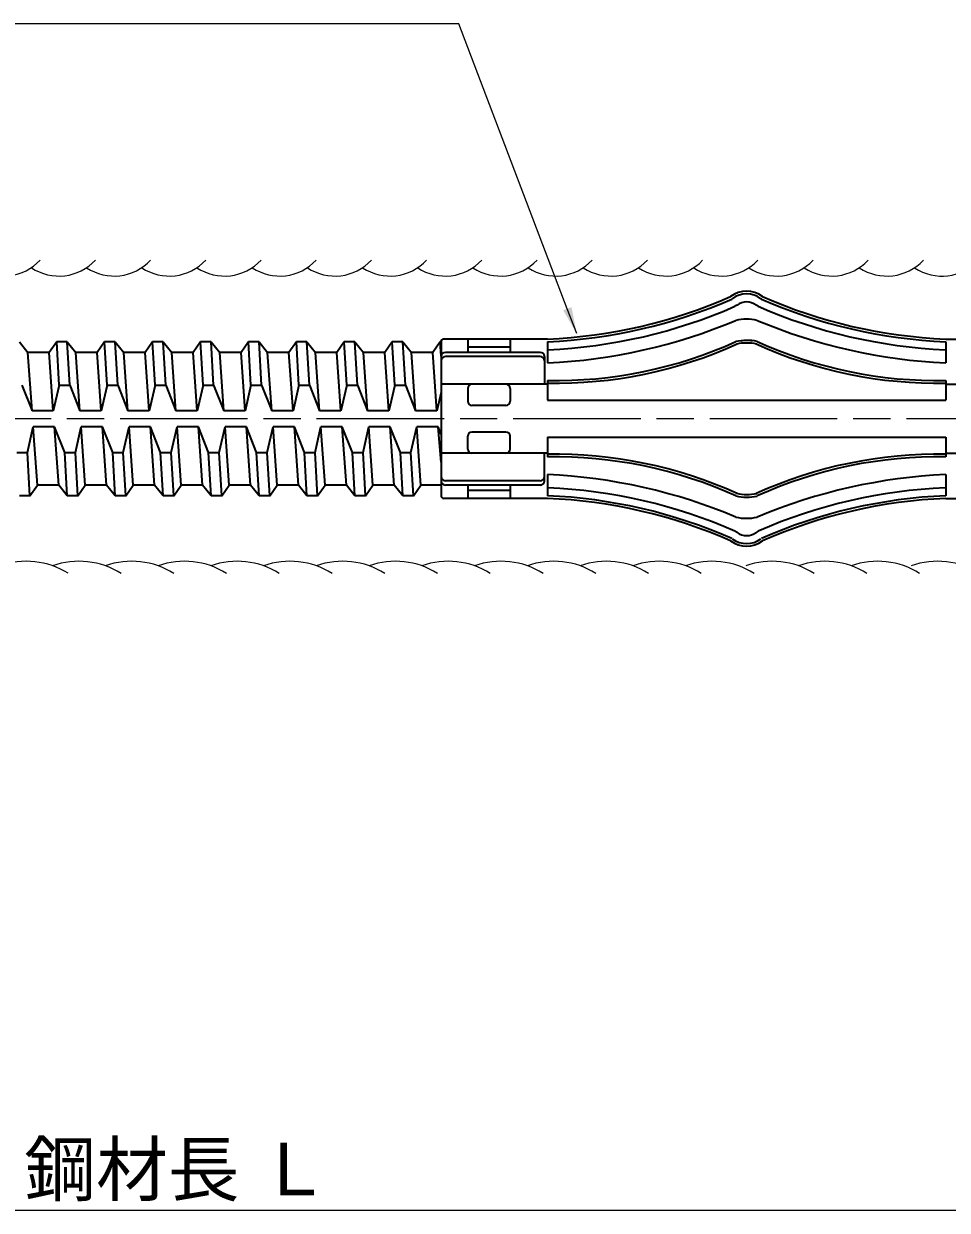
# Model space of a CAD drawing. Units: millimetres at full size, sheet at 1:2; details may follow other scales. Extents: x 1717 to 3399, y 1038 to 2226.
# Drawn here: x 2616.4 to 2790.3, y 1749.6 to 1973 of the extents above; entities that cross this region are included whole.
import ezdxf
from ezdxf.enums import TextEntityAlignment as Align

# ---------------------------------------------------------------- set-up
doc = ezdxf.new("R2010")
doc.units = ezdxf.units.MM
doc.header["$LTSCALE"] = 2
doc.linetypes.add('CHAIN', pattern=[18.5, 12, -1.5, 3.5, -1.5])
for name, color, linetype, lineweight in [('1 外形線', 7, 'Continuous', 35), ('2 細い実線', 3, 'Continuous', 20), ('4中心線', 1, 'CHAIN', 15), ('6寸法線', 4, 'Continuous', 13)]:
    doc.layers.add(name, color=color, linetype=linetype, lineweight=lineweight)
doc.styles.add('ＭＳ Ｐゴシック', font='')
doc.styles.get('ＭＳ Ｐゴシック').set_extended_font_data('MS PGothic')

# ---------------------------------------------------------------- blocks, each defined once
blk = doc.blocks.new('filled_arrow')
at = {"color": 0, "linetype": 'Continuous', "lineweight": -2}
blk.add_solid([(7.5, 1.25), (0, 0), (7.5, -1.25)], dxfattribs=at)

msp = doc.modelspace()

# ---------------------------------------------------------------- linework, layer by layer
at = {"layer": '1 外形線'}
for p, q in [((2749.777, 1921.262), (2749.678, 1921.204)), ((2750.677, 1920.062), (2750.281, 1919.831)), ((2754.673, 1919.831), (2754.277, 1920.062)), ((2755.276, 1921.204), (2755.177, 1921.262)), ((2615.591, 1913.159), (2617.208, 1911.16)), ((2622.615, 1913.159), (2621.221, 1911.16)), ((2623.09, 1904.995), (2622.615, 1913.159)), ((2624.615, 1913.159), (2622.615, 1913.159)), ((2625.09, 1904.995), (2624.615, 1913.159)), ((2624.615, 1913.159), (2626.231, 1911.16)), ((2631.639, 1913.158), (2630.245, 1911.16)), ((2633.639, 1913.159), (2631.639, 1913.158)), ((2632.114, 1904.995), (2631.639, 1913.158)), ((2633.639, 1913.159), (2635.255, 1911.159)), ((2634.114, 1904.995), (2633.639, 1913.158)), ((2640.663, 1913.158), (2639.269, 1911.159)), ((2642.662, 1913.159), (2640.663, 1913.158)), ((2641.138, 1904.995), (2640.663, 1913.158)), ((2642.662, 1913.159), (2644.279, 1911.159)), ((2643.138, 1904.994), (2642.662, 1913.158)), ((2649.686, 1913.158), (2648.293, 1911.159)), ((2651.686, 1913.158), (2649.686, 1913.158)), ((2650.161, 1904.995), (2649.686, 1913.158)), ((2652.161, 1904.994), (2651.686, 1913.158)), ((2651.686, 1913.158), (2653.303, 1911.159)), ((2658.71, 1913.158), (2657.317, 1911.159)), ((2659.185, 1904.995), (2658.71, 1913.158)), ((2660.71, 1913.158), (2658.71, 1913.158)), ((2661.185, 1904.994), (2660.71, 1913.158)), ((2660.71, 1913.158), (2662.327, 1911.159)), ((2667.734, 1913.158), (2666.34, 1911.159)), ((2668.209, 1904.994), (2667.734, 1913.158)), ((2669.734, 1913.158), (2667.734, 1913.158)), ((2670.209, 1904.994), (2669.734, 1913.158)), ((2669.734, 1913.158), (2671.351, 1911.159)), ((2676.758, 1913.157), (2675.364, 1911.159)), ((2677.233, 1904.994), (2676.758, 1913.157)), ((2678.758, 1913.157), (2676.758, 1913.157)), ((2679.233, 1904.994), (2678.758, 1913.157)), ((2678.758, 1913.157), (2680.375, 1911.158)), ((2685.782, 1913.157), (2684.388, 1911.158)), ((2686.257, 1904.994), (2685.782, 1913.157)), ((2687.782, 1913.157), (2685.782, 1913.157)), ((2688.257, 1904.994), (2687.782, 1913.157)), ((2687.782, 1913.157), (2689.399, 1911.158)), ((2694.805, 1913.157), (2693.412, 1911.158)), ((2694.976, 1910.443), (2694.805, 1913.157)), ((2695.147, 1913.157), (2694.805, 1913.157)), ((2694.977, 1913.162), (2694.977, 1884.162)), ((2714.977, 1913.662), (2695.477, 1913.662)), ((2699.977, 1913.662), (2699.977, 1911.162)), ((2707.977, 1913.662), (2707.977, 1911.162)), ((2714.977, 1913.162), (2714.977, 1909.17)), ((2714.977, 1913.162), (2714.977, 1910.362)), ((2789.977, 1913.662), (2809.477, 1913.662)), ((2789.977, 1913.162), (2789.977, 1909.17)), ((2621.221, 1911.16), (2617.208, 1911.16)), ((2617.972, 1900.146), (2617.208, 1911.16)), ((2621.985, 1900.146), (2621.221, 1911.16)), ((2630.245, 1911.16), (2626.231, 1911.16)), ((2626.996, 1900.145), (2626.231, 1911.16)), ((2631.009, 1900.145), (2630.245, 1911.16)), ((2639.269, 1911.159), (2635.255, 1911.159)), ((2636.02, 1900.145), (2635.255, 1911.159)), ((2640.033, 1900.145), (2639.269, 1911.159)), ((2648.293, 1911.159), (2644.279, 1911.159)), ((2645.043, 1900.145), (2644.279, 1911.159)), ((2649.057, 1900.145), (2648.293, 1911.159)), ((2657.317, 1911.159), (2653.303, 1911.159)), ((2654.067, 1900.145), (2653.303, 1911.159)), ((2658.081, 1900.145), (2657.317, 1911.159)), ((2666.34, 1911.159), (2662.327, 1911.159)), ((2663.091, 1900.145), (2662.327, 1911.159)), ((2667.105, 1900.145), (2666.34, 1911.159)), ((2675.364, 1911.159), (2671.351, 1911.159)), ((2672.115, 1900.144), (2671.351, 1911.159)), ((2676.129, 1900.144), (2675.364, 1911.159)), ((2684.388, 1911.158), (2680.375, 1911.158)), ((2681.139, 1900.144), (2680.375, 1911.158)), ((2685.153, 1900.144), (2684.388, 1911.158)), ((2693.412, 1911.158), (2689.399, 1911.158)), ((2690.163, 1900.144), (2689.399, 1911.158)), ((2694.176, 1900.144), (2693.412, 1911.158)), ((2713.626, 1911.162), (2695.777, 1911.162)), ((2713.545, 1910.362), (2695.777, 1910.362)), ((2707.977, 1912.162), (2699.977, 1912.162)), ((2714.439, 1910.362), (2714.439, 1905.162)), ((2715.061, 1911.664), (2714.977, 1911.66)), ((2714.977, 1910.362), (2714.977, 1909.17)), ((2714.977, 1905.862), (2714.977, 1905.162)), ((2789.977, 1905.862), (2789.977, 1905.162)), ((2616.066, 1904.995), (2617.972, 1900.146)), ((2623.09, 1904.995), (2621.985, 1900.146)), ((2623.09, 1904.995), (2625.09, 1904.995)), ((2625.09, 1904.995), (2626.996, 1900.145)), ((2632.114, 1904.995), (2631.009, 1900.145)), ((2632.114, 1904.995), (2634.114, 1904.995)), ((2634.114, 1904.995), (2636.02, 1900.145)), ((2641.138, 1904.995), (2640.033, 1900.145)), ((2641.138, 1904.995), (2643.138, 1904.994)), ((2643.138, 1904.994), (2645.043, 1900.145)), ((2650.161, 1904.995), (2649.057, 1900.145)), ((2650.161, 1904.995), (2652.161, 1904.994)), ((2652.161, 1904.994), (2654.067, 1900.145)), ((2659.185, 1904.995), (2658.081, 1900.145)), ((2659.185, 1904.995), (2661.185, 1904.994)), ((2661.185, 1904.994), (2663.091, 1900.145)), ((2668.209, 1904.994), (2667.105, 1900.145)), ((2668.209, 1904.994), (2670.209, 1904.994)), ((2670.209, 1904.994), (2672.115, 1900.144)), ((2677.233, 1904.994), (2676.129, 1900.144)), ((2677.233, 1904.994), (2679.233, 1904.994)), ((2679.233, 1904.994), (2681.139, 1900.144)), ((2686.257, 1904.994), (2685.153, 1900.144)), ((2686.257, 1904.994), (2688.257, 1904.994)), ((2688.257, 1904.994), (2690.163, 1900.144)), ((2694.976, 1903.657), (2694.176, 1900.144)), ((2714.977, 1905.162), (2694.977, 1905.162)), ((2699.977, 1904.362), (2699.977, 1901.962)), ((2707.177, 1905.162), (2700.777, 1905.162)), ((2707.977, 1904.362), (2707.977, 1901.962)), ((2714.977, 1905.162), (2714.977, 1902.162)), ((2789.977, 1905.162), (2809.977, 1905.162)), ((2789.977, 1905.162), (2789.977, 1902.162)), ((2714.977, 1902.162), (2789.977, 1902.162)), ((2621.985, 1900.146), (2617.972, 1900.146)), ((2631.009, 1900.145), (2626.996, 1900.145)), ((2640.033, 1900.145), (2636.02, 1900.145)), ((2649.057, 1900.145), (2645.043, 1900.145)), ((2658.081, 1900.145), (2654.067, 1900.145)), ((2667.105, 1900.145), (2663.091, 1900.145)), ((2676.129, 1900.144), (2672.115, 1900.144)), ((2685.153, 1900.144), (2681.139, 1900.144)), ((2694.176, 1900.144), (2690.163, 1900.144)), ((2707.177, 1901.162), (2700.777, 1901.162)), ((2617.115, 1892.296), (2618.22, 1897.146)), ((2618.984, 1886.159), (2618.22, 1897.146)), ((2622.233, 1897.146), (2618.22, 1897.146)), ((2624.139, 1892.295), (2622.233, 1897.146)), ((2622.997, 1886.159), (2622.233, 1897.146)), ((2626.139, 1892.296), (2627.244, 1897.146)), ((2631.257, 1897.146), (2627.244, 1897.146)), ((2628.008, 1886.159), (2627.244, 1897.146)), ((2633.163, 1892.296), (2631.257, 1897.146)), ((2632.021, 1886.159), (2631.257, 1897.146)), ((2635.163, 1892.296), (2636.267, 1897.146)), ((2637.032, 1886.159), (2636.267, 1897.146)), ((2640.281, 1897.145), (2636.267, 1897.146)), ((2641.045, 1886.159), (2640.281, 1897.145)), ((2642.187, 1892.295), (2640.281, 1897.145)), ((2644.187, 1892.295), (2645.291, 1897.145)), ((2646.055, 1886.159), (2645.291, 1897.145)), ((2649.305, 1897.145), (2645.291, 1897.145)), ((2650.069, 1886.159), (2649.305, 1897.145)), ((2651.21, 1892.295), (2649.305, 1897.145)), ((2653.211, 1892.295), (2654.315, 1897.145)), ((2655.079, 1886.158), (2654.315, 1897.145)), ((2658.329, 1897.145), (2654.315, 1897.145)), ((2659.093, 1886.158), (2658.329, 1897.145)), ((2660.234, 1892.294), (2658.329, 1897.145)), ((2662.235, 1892.295), (2663.339, 1897.145)), ((2664.103, 1886.158), (2663.339, 1897.145)), ((2667.353, 1897.145), (2663.339, 1897.145)), ((2668.117, 1886.158), (2667.353, 1897.145)), ((2669.258, 1892.294), (2667.353, 1897.145)), ((2671.258, 1892.295), (2672.363, 1897.145)), ((2673.127, 1886.158), (2672.363, 1897.145)), ((2676.377, 1897.145), (2672.363, 1897.145)), ((2678.282, 1892.294), (2676.376, 1897.144)), ((2677.141, 1886.158), (2676.377, 1897.145)), ((2680.282, 1892.295), (2681.387, 1897.144)), ((2682.151, 1886.158), (2681.387, 1897.144)), ((2685.4, 1897.144), (2681.387, 1897.144)), ((2686.165, 1886.158), (2685.4, 1897.144)), ((2687.306, 1892.294), (2685.4, 1897.144)), ((2689.306, 1892.294), (2690.411, 1897.144)), ((2691.175, 1886.158), (2690.411, 1897.144)), ((2694.424, 1897.144), (2690.411, 1897.144)), ((2694.977, 1895.738), (2694.424, 1897.144)), ((2694.977, 1890.454), (2694.424, 1897.144)), ((2699.977, 1892.962), (2699.977, 1895.362)), ((2707.177, 1896.162), (2700.777, 1896.162)), ((2707.977, 1892.962), (2707.977, 1895.362)), ((2714.977, 1895.162), (2789.977, 1895.162)), ((2714.977, 1895.162), (2714.977, 1891.462)), ((2789.977, 1895.162), (2789.977, 1891.462)), ((2615.115, 1892.295), (2617.115, 1892.296)), ((2617.59, 1884.16), (2617.115, 1892.296)), ((2624.139, 1892.295), (2626.139, 1892.296)), ((2624.614, 1884.16), (2624.139, 1892.296)), ((2626.614, 1884.161), (2626.139, 1892.296)), ((2633.163, 1892.296), (2635.163, 1892.296)), ((2633.638, 1884.16), (2633.163, 1892.296)), ((2635.638, 1884.16), (2635.163, 1892.296)), ((2642.662, 1884.16), (2642.187, 1892.296)), ((2642.187, 1892.295), (2644.187, 1892.295)), ((2644.662, 1884.16), (2644.187, 1892.295)), ((2651.686, 1884.16), (2651.21, 1892.295)), ((2651.21, 1892.295), (2653.211, 1892.295)), ((2653.686, 1884.16), (2653.211, 1892.295)), ((2660.234, 1892.294), (2662.235, 1892.295)), ((2660.709, 1884.159), (2660.234, 1892.294)), ((2662.709, 1884.159), (2662.235, 1892.295)), ((2669.258, 1892.294), (2671.258, 1892.295)), ((2669.733, 1884.159), (2669.258, 1892.294)), ((2671.733, 1884.159), (2671.258, 1892.295)), ((2678.282, 1892.294), (2680.282, 1892.295)), ((2678.757, 1884.159), (2678.282, 1892.294)), ((2680.757, 1884.159), (2680.282, 1892.295)), ((2687.781, 1884.159), (2687.306, 1892.294)), ((2687.306, 1892.294), (2689.306, 1892.294)), ((2689.781, 1884.159), (2689.306, 1892.294)), ((2714.977, 1892.162), (2694.977, 1892.162)), ((2707.177, 1892.162), (2700.777, 1892.162)), ((2714.439, 1886.962), (2714.439, 1892.162)), ((2789.977, 1892.162), (2809.977, 1892.162)), ((2714.977, 1888.154), (2714.977, 1884.162)), ((2789.977, 1888.154), (2789.977, 1884.162)), ((2617.59, 1884.16), (2618.984, 1886.159)), ((2622.997, 1886.159), (2618.984, 1886.159)), ((2624.614, 1884.16), (2622.997, 1886.159)), ((2626.614, 1884.161), (2628.008, 1886.159)), ((2632.021, 1886.159), (2628.008, 1886.159)), ((2633.638, 1884.16), (2632.021, 1886.159)), ((2635.638, 1884.16), (2637.032, 1886.159)), ((2641.045, 1886.159), (2637.032, 1886.159)), ((2642.662, 1884.16), (2641.045, 1886.159)), ((2644.662, 1884.16), (2646.055, 1886.159)), ((2650.069, 1886.159), (2646.055, 1886.159)), ((2651.686, 1884.16), (2650.069, 1886.159)), ((2653.686, 1884.16), (2655.079, 1886.158)), ((2659.093, 1886.158), (2655.079, 1886.158)), ((2660.709, 1884.159), (2659.093, 1886.158)), ((2662.709, 1884.159), (2664.103, 1886.158)), ((2668.117, 1886.158), (2664.103, 1886.158)), ((2669.733, 1884.159), (2668.117, 1886.158)), ((2671.733, 1884.159), (2673.127, 1886.158)), ((2677.141, 1886.158), (2673.127, 1886.158)), ((2678.757, 1884.159), (2677.141, 1886.158)), ((2680.757, 1884.159), (2682.151, 1886.158)), ((2686.165, 1886.158), (2682.151, 1886.158)), ((2687.781, 1884.159), (2686.165, 1886.158)), ((2689.781, 1884.159), (2691.175, 1886.158)), ((2694.977, 1886.157), (2691.175, 1886.158)), ((2713.594, 1886.962), (2695.777, 1886.962)), ((2713.724, 1886.162), (2695.777, 1886.162)), ((2699.977, 1886.162), (2699.977, 1883.662)), ((2707.977, 1886.162), (2707.977, 1883.662)), ((2617.59, 1884.16), (2615.59, 1884.161)), ((2626.614, 1884.161), (2624.614, 1884.16)), ((2635.638, 1884.16), (2633.638, 1884.16)), ((2644.662, 1884.16), (2642.662, 1884.16)), ((2653.686, 1884.16), (2651.686, 1884.16)), ((2662.709, 1884.159), (2660.709, 1884.159)), ((2671.733, 1884.159), (2669.733, 1884.159)), ((2680.757, 1884.159), (2678.757, 1884.159)), ((2689.781, 1884.159), (2687.781, 1884.159)), ((2714.977, 1883.662), (2695.477, 1883.662)), ((2707.977, 1885.162), (2699.977, 1885.162)), ((2789.977, 1883.662), (2809.477, 1883.662)), ((2750.677, 1877.262), (2750.281, 1877.493)), ((2754.673, 1877.493), (2754.277, 1877.262))]:
    msp.add_line(p, q, dxfattribs=at)
for centre, radius, start, end in [((2710.934, 2009.489), 95.912, 272.416, 293.6945), ((2752.477, 1917.662), 5, 53.1301, 126.8699), ((2752.477, 1917.662), 5, 53.1301, 126.8699), ((2752.477, 1917.662), 4.5, 53.1301, 126.8699), ((2752.477, 1917.662), 4.5, 53.1301, 126.8699), ((2794.02, 2009.489), 95.912, 246.3055, 267.584), ((2710.934, 2009.489), 96.412, 272.416, 293.6945), ((2710.934, 2009.489), 97.912, 272.416, 293.6945), ((2752.477, 1917.662), 3, 53.1301, 126.8699), ((2752.477, 1917.662), 3, 53.1301, 126.8699), ((2794.02, 2009.489), 97.912, 246.3055, 267.584), ((2794.02, 2009.489), 96.412, 246.3055, 267.584), ((2710.217, 2012.88), 103.82, 272.62782, 292.81684), ((2752.477, 1908.662), 8.754, 76.79325, 103.20675), ((2794.737, 2012.88), 103.82, 247.18316, 267.37218), ((2695.477, 1913.162), 0.5, 90, 180), ((2716.48, 1988.162), 82.813, 268.95342, 294.39429), ((2716.48, 1988.162), 82.313, 268.95342, 294.39429), ((2752.525, 1903.74), 9.676, 78.35898, 102.2162), ((2752.525, 1903.74), 9.176, 78.35898, 102.2162), ((2752.477, 1908.662), 4.754, 76.79325, 103.20675), ((2788.474, 1988.162), 82.813, 245.60571, 271.04658), ((2788.474, 1988.162), 82.313, 245.60571, 271.04658), ((2695.777, 1910.362), 0.8, 90, 180), ((2695.777, 1909.562), 0.8, 90, 180), ((2713.639, 1910.362), 0.8, 0, 90), ((2713.639, 1909.562), 0.8, 0, 90), ((2700.777, 1904.362), 0.8, 90, 180), ((2707.177, 1904.362), 0.8, 0, 90), ((2700.777, 1901.962), 0.8, 180, 270), ((2707.177, 1901.962), 0.8, 270, 0), ((2700.777, 1895.362), 0.8, 90, 180), ((2707.177, 1895.362), 0.8, 0, 90), ((2700.777, 1892.962), 0.8, 180, 270), ((2707.177, 1892.962), 0.8, 270, 0), ((2716.48, 1809.162), 82.813, 65.60571, 91.04658), ((2716.48, 1809.162), 82.313, 65.60571, 91.04658), ((2788.474, 1809.162), 82.813, 88.95342, 114.39429), ((2788.474, 1809.162), 82.313, 88.95342, 114.39429), ((2710.217, 1784.444), 103.82, 67.18316, 87.37218), ((2794.737, 1784.444), 103.82, 92.62782, 112.81684), ((2695.777, 1887.762), 0.8, 180, 270), ((2695.777, 1886.962), 0.8, 180, 270), ((2713.639, 1887.762), 0.8, 270, 0), ((2713.639, 1886.962), 0.8, 270, 0), ((2710.934, 1787.835), 97.912, 66.3055, 87.584), ((2794.02, 1787.835), 97.912, 92.416, 113.6945), ((2695.477, 1884.162), 0.5, 180, 270), ((2710.934, 1787.835), 95.912, 66.3055, 87.584), ((2710.934, 1787.835), 96.412, 66.3055, 87.584), ((2752.525, 1893.584), 9.676, 257.7838, 281.64102), ((2752.525, 1893.584), 9.176, 257.7838, 281.64102), ((2794.02, 1787.835), 96.412, 92.416, 113.6945), ((2794.02, 1787.835), 95.912, 92.416, 113.6945), ((2752.477, 1888.662), 8.754, 256.79325, 283.20675), ((2752.477, 1879.662), 3, 233.1301, 306.8699), ((2752.477, 1879.662), 5, 233.1301, 306.8699), ((2752.477, 1879.662), 4.5, 233.1301, 306.8699)]:
    msp.add_arc(centre, radius, start, end, dxfattribs=at)
at = {"layer": '2 細い実線'}
for centre, radius, start, end in [((2612.654, 1934.892), 9.363, 236.29836, 317.16495), ((2623.044, 1934.892), 9.363, 236.29836, 317.16495), ((2633.434, 1934.892), 9.363, 236.29836, 317.16495), ((2643.824, 1934.892), 9.363, 236.29836, 317.16495), ((2654.214, 1934.891), 9.363, 236.29836, 317.16495), ((2664.604, 1934.891), 9.363, 236.29836, 317.16495), ((2674.994, 1934.89), 9.363, 236.29836, 317.16495), ((2685.384, 1934.89), 9.363, 236.29836, 317.16495), ((2695.774, 1934.889), 9.363, 236.29836, 317.16495), ((2706.164, 1934.889), 9.363, 236.29836, 317.16495), ((2716.554, 1934.888), 9.363, 236.29836, 317.16495), ((2726.944, 1934.888), 9.363, 236.29836, 317.16495), ((2737.334, 1934.887), 9.363, 236.29836, 317.16495), ((2747.724, 1934.887), 9.363, 236.29836, 317.16495), ((2758.114, 1934.887), 9.363, 236.29836, 317.16495), ((2768.504, 1934.886), 9.363, 236.29836, 317.16495), ((2778.894, 1934.886), 9.363, 236.29836, 317.16495), ((2789.284, 1934.885), 9.363, 236.29836, 317.16495), ((2616.876, 1856.874), 14.948, 58.00506, 109.39786), ((2626.806, 1856.873), 14.948, 58.00506, 109.39786), ((2636.736, 1856.872), 14.948, 58.00506, 109.39786), ((2646.666, 1856.872), 14.948, 58.00506, 109.39786), ((2656.596, 1856.872), 14.948, 58.00506, 109.39786), ((2666.526, 1856.873), 14.948, 58.00506, 109.39786), ((2676.456, 1856.872), 14.948, 58.00506, 109.39786), ((2686.386, 1856.871), 14.948, 58.00506, 109.39786), ((2696.316, 1856.872), 14.948, 58.00506, 109.39786), ((2706.246, 1856.871), 14.948, 58.00506, 109.39786), ((2716.176, 1856.871), 14.948, 58.00506, 109.39786), ((2726.106, 1856.871), 14.948, 58.00506, 109.39786), ((2736.036, 1856.87), 14.948, 58.00506, 109.39786), ((2745.966, 1856.87), 14.948, 58.00506, 109.39786), ((2757.276, 1856.87), 14.948, 58.00506, 109.39786), ((2767.206, 1856.869), 14.948, 58.00506, 109.39786), ((2777.136, 1856.869), 14.948, 58.00506, 109.39786), ((2788.446, 1856.868), 14.948, 58.00506, 109.39786)]:
    msp.add_arc(centre, radius, start, end, dxfattribs=at)
at = {"layer": '4中心線'}
msp.add_line((3250.549, 1898.662), (1991.745, 1898.662), dxfattribs=at)
at = {"layer": '6寸法線'}
msp.add_line((2050.08, 1749.619), (3167.878, 1749.619), dxfattribs=at)
msp.add_lwpolyline([(2720.511, 1914.699), (2718.734, 1919.373), (2698.326, 1973.038), (2549.8, 1973.038)], dxfattribs=at)

# ---------------------------------------------------------------- block references
at = {"layer": '6寸法線', "xscale": 0.667, "yscale": 0.667, "rotation": 110.8}
msp.add_blockref('filled_arrow', (2720.511, 1914.699), dxfattribs=at)

# ---------------------------------------------------------------- texts
at = {"layer": '6寸法線', "style": 'ＭＳ Ｐゴシック'}
msp.add_text('鋼材長 Ｌ', height=9.897, dxfattribs=at).set_placement((2645.335, 1757.352), align=Align.MIDDLE_CENTER)

doc.saveas('drawing.dxf')
